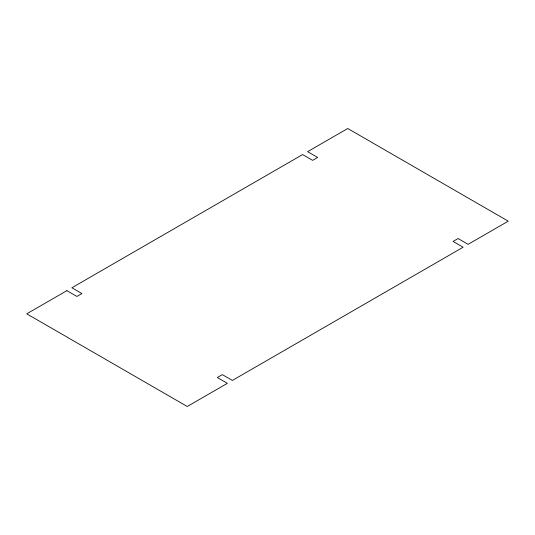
<?xml version="1.0" encoding="UTF-8"?>
<svg xmlns="http://www.w3.org/2000/svg" width="535" height="535" viewBox="0 0 535 535"><rect width="100%" height="100%" fill="white"/><g stroke="black" fill="none" stroke-linecap="round" stroke-linejoin="round"><path stroke-width="0.8" d="M66.875 290.665L26.75 313.831L187.25 406.493L227.375 383.327L217.344 377.536L222.359 374.64L232.391 380.432L463.109 247.23L453.078 241.439L458.094 238.543L468.125 244.334L508.25 221.169L347.75 128.507L307.625 151.672L317.656 157.464L312.641 160.36L302.609 154.568L71.891 287.77L81.922 293.561L76.906 296.457L66.875 290.665"/></g></svg>
